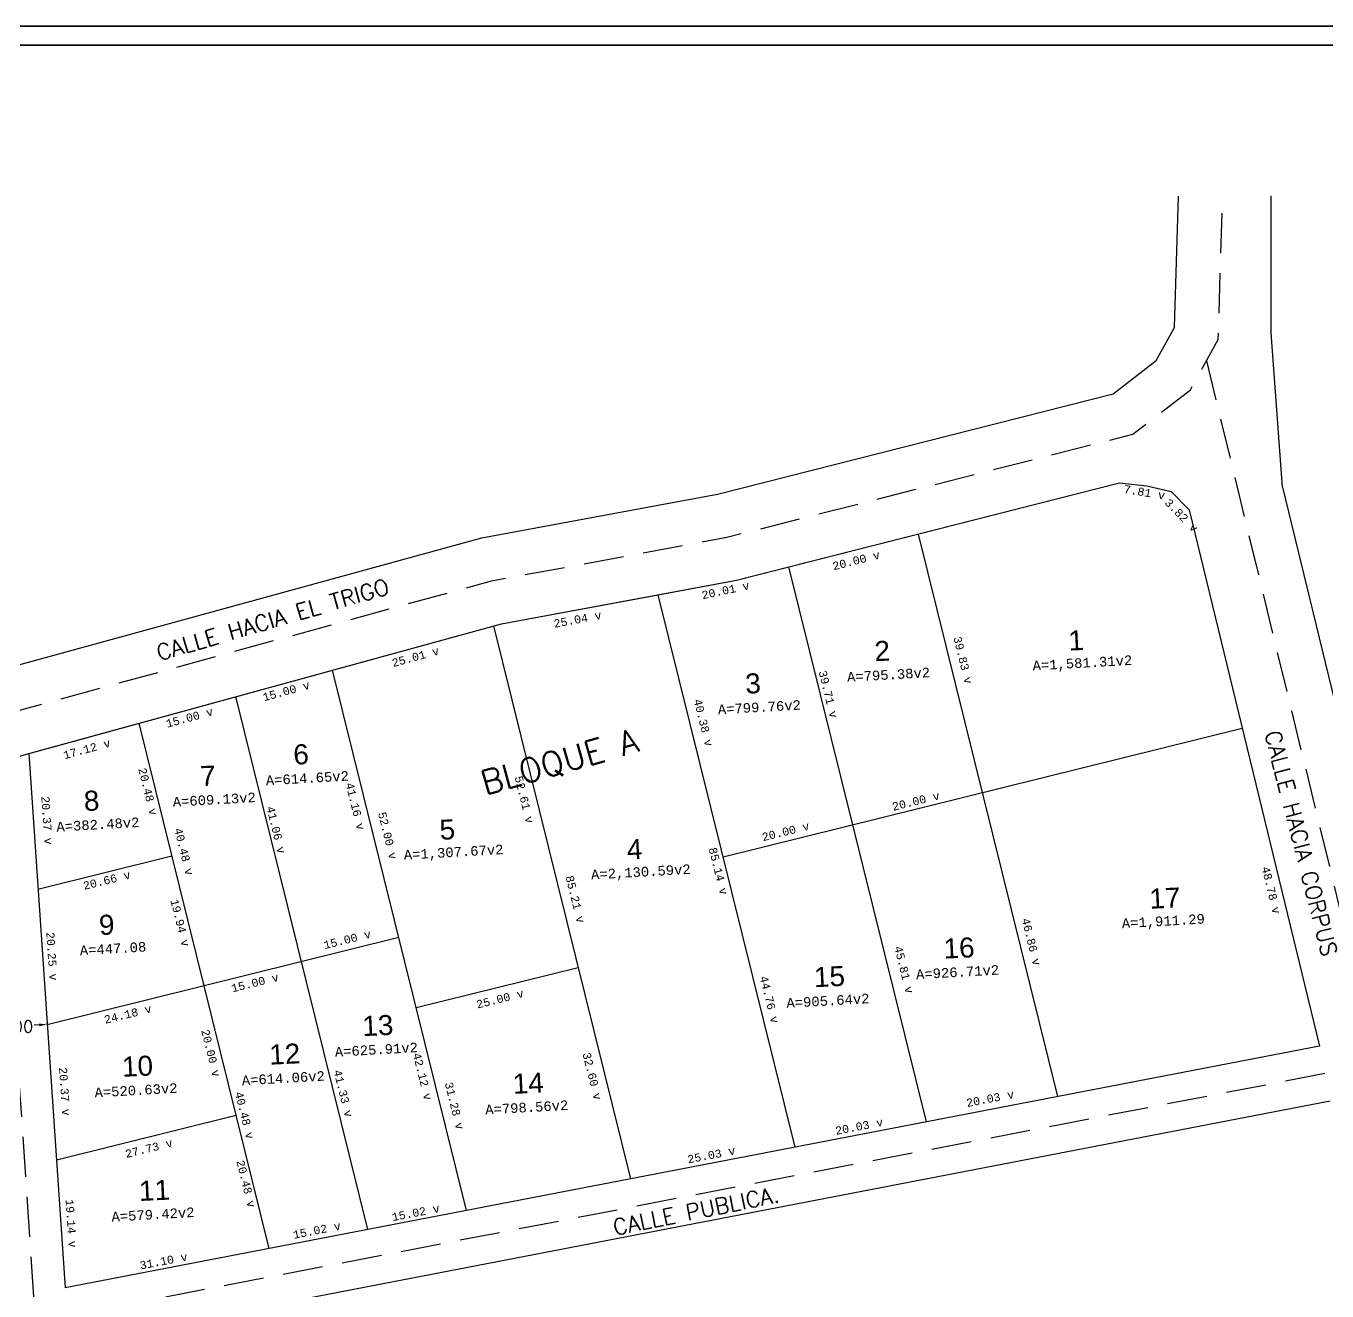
# Model space of a CAD drawing. Header units: metres. Extents: x 295274 to 295728, y 1621957 to 1622195.
# Drawn here: x 295483.4 to 295646, y 1622036.9 to 1622194.8 of the extents above; entities that cross this region are included whole.
import ezdxf
from ezdxf.enums import TextEntityAlignment as Align

# ---------------------------------------------------------------- set-up
doc = ezdxf.new("R2010")
doc.units = ezdxf.units.M
doc.linetypes.add('DASHED', pattern=[0.75, 0.5, -0.25])
for name, color, linetype in [('areas', 7, 'Continuous'), ('NOMBRE BLOQUE', 94, 'Continuous'), ('NUMERO SOLAR', 12, 'Continuous')]:
    doc.layers.add(name, color=color, linetype=linetype)
doc.styles.add('Anotativo', font='arial.ttf')
doc.styles.add('MONOTXT4', font='monotxt4.shx')
doc.styles.get("Standard").update_dxf_attribs({"font": 'simplex.shx'})
doc.dimstyles.new('Cotas de Lotes', dxfattribs={"dimscale": 0.5, "dimtxt": 2, "dimasz": 0.5, "dimexe": 0.18, "dimexo": 0.0625, "dimgap": 0.09, "dimtad": 0, "dimlfac": 1.197605, "dimzin": 0, "dimdsep": 46, "dimtxsty": 'MONOTXT4', "dimblk": 'NONE', "dimcen": 0.5, "dimse1": 1, "dimse2": 1, "dimsd1": 1, "dimsd2": 1, "dimclrt": 256, "dimaunit": 1, "dimadec": 0, "dimazin": 0, "dimtfac": 1, "dimtofl": 0, "dimtmove": 0, "dimatfit": 3, "dimldrblk": 'NONE', "dimfxl": 1, "dimtolj": 1, "dimtzin": 0, "dimarcsym": 0})
doc.dimstyles.get("Standard").update_dxf_attribs({"dimtxt": 0.18, "dimasz": 0.18, "dimexe": 0.18, "dimexo": 0.0625, "dimgap": 0.09, "dimtad": 0, "dimtih": 1, "dimtoh": 1, "dimdec": 4, "dimzin": 0, "dimdsep": 46, "dimtxsty": 'Standard', "dimcen": 0.09, "dimadec": 0, "dimazin": 0, "dimtfac": 1, "dimtdec": 4, "dimtofl": 0, "dimtmove": 0, "dimatfit": 3, "dimfxl": 1, "dimtolj": 1, "dimtzin": 0, "dimarcsym": 0})

# ---------------------------------------------------------------- blocks, each defined once
blk = doc.blocks.new('*D69')
at = {"layer": 'Defpoints', "color": 0, "ltscale": 6, "transparency": 16777216}
for p in [(295594.94, 1622131.4, 775.97), (295602.94, 1622099.12, 775.97), (295604.49, 1622099.5)]:
    blk.add_point(p, dxfattribs=at)
at = {"ltscale": 6, "transparency": 16777216, "insert": (295600.49, 1622115.64), "char_height": 1, "attachment_point": 5, "rotation": 283.9239, "style": 'MONOTXT4'}
blk.add_mtext('\\A1;39.83 v', dxfattribs=at)
blk = doc.blocks.new('_None')
blk = doc.blocks.new('*D72')
at = {"layer": 'Defpoints', "color": 0, "ltscale": 6, "transparency": 16777216}
for p in [(295626.48, 1622136.7, 783.48), (295625.65, 1622135.88), (295628.73, 1622134.43, 773.91)]:
    blk.add_point(p, dxfattribs=at)
at = {"ltscale": 6, "transparency": 16777216, "insert": (295627.77, 1622133.73), "char_height": 1, "attachment_point": 5, "rotation": 314.7463, "style": 'MONOTXT4'}
blk.add_mtext('\\A1;3.82 v', dxfattribs=at)
blk = doc.blocks.new('*D73')
at = {"layer": 'Defpoints', "color": 0, "ltscale": 6, "transparency": 16777216}
for p in [(295619.94, 1622137.13), (295620.05, 1622137.77, 783.48), (295626.48, 1622136.7, 783.48)]:
    blk.add_point(p, dxfattribs=at)
at = {"ltscale": 6, "transparency": 16777216, "insert": (295623.16, 1622136.6), "char_height": 1, "attachment_point": 5, "rotation": 350.5449, "style": 'MONOTXT4'}
blk.add_mtext('\\A1;7.81 v', dxfattribs=at)
blk = doc.blocks.new('*D75')
at = {"layer": 'Defpoints', "color": 0, "ltscale": 6, "transparency": 16777216}
for p in [(295602.94, 1622099.12, 775.97), (295586.51, 1622096.02), (295586.73, 1622095.1, 775.97)]:
    blk.add_point(p, dxfattribs=at)
at = {"ltscale": 6, "transparency": 16777216, "insert": (295594.61, 1622098.03), "char_height": 1, "attachment_point": 5, "rotation": 13.9239, "style": 'MONOTXT4'}
blk.add_mtext('\\A1;20.00 v', dxfattribs=at)
blk = doc.blocks.new('*D76')
at = {"layer": 'Defpoints', "color": 0, "ltscale": 6, "transparency": 16777216}
for p in [(295578.75, 1622127.29, 775.97), (295579.65, 1622127.51), (295586.73, 1622095.1, 775.97)]:
    blk.add_point(p, dxfattribs=at)
at = {"ltscale": 6, "transparency": 16777216, "insert": (295583.65, 1622111.39), "char_height": 1, "attachment_point": 5, "rotation": 283.9239, "style": 'MONOTXT4'}
blk.add_mtext('\\A1;39.71 v', dxfattribs=at)
blk = doc.blocks.new('*D77')
at = {"layer": 'Defpoints', "color": 0, "ltscale": 6, "transparency": 16777216}
for p in [(295602.94, 1622099.12, 775.97), (295613.72, 1622061.48), (295612.36, 1622061.14, 775.97)]:
    blk.add_point(p, dxfattribs=at)
at = {"ltscale": 6, "transparency": 16777216, "insert": (295609.02, 1622080.47), "char_height": 1, "attachment_point": 5, "rotation": 283.9239, "style": 'MONOTXT4'}
blk.add_mtext('\\A1;46.86 v', dxfattribs=at)
blk = doc.blocks.new('*D79')
at = {"layer": 'Defpoints', "color": 0, "ltscale": 6, "transparency": 16777216}
for p in [(295635.4, 1622107.01, 773.91), (295643.79, 1622067.13), (295645.02, 1622067.43, 773.91)]:
    blk.add_point(p, dxfattribs=at)
at = {"ltscale": 6, "transparency": 16777216, "insert": (295638.98, 1622086.92), "char_height": 1, "attachment_point": 5, "rotation": 283.669, "style": 'MONOTXT4'}
blk.add_mtext('\\A1;48.78 v', dxfattribs=at)
blk = doc.blocks.new('*D80')
at = {"layer": 'Defpoints', "color": 0, "ltscale": 6, "transparency": 16777216}
for p in [(295586.73, 1622095.1, 775.97), (295597.71, 1622058.41), (295595.94, 1622057.97, 775.97)]:
    blk.add_point(p, dxfattribs=at)
at = {"ltscale": 6, "transparency": 16777216, "insert": (295593.11, 1622076.98), "char_height": 1, "attachment_point": 5, "rotation": 283.9239, "style": 'MONOTXT4'}
blk.add_mtext('\\A1;45.81 v', dxfattribs=at)
blk = doc.blocks.new('*D81')
at = {"layer": 'Defpoints', "color": 0, "ltscale": 6, "transparency": 16777216}
for p in [(295612.1, 1622062.46), (295612.36, 1622061.14, 775.97), (295595.94, 1622057.97, 775.97)]:
    blk.add_point(p, dxfattribs=at)
at = {"ltscale": 6, "transparency": 16777216, "insert": (295603.89, 1622060.88), "char_height": 1, "attachment_point": 5, "rotation": 10.9093, "style": 'MONOTXT4'}
blk.add_mtext('\\A1;20.03 v', dxfattribs=at)
blk = doc.blocks.new('*D82')
at = {"layer": 'Defpoints', "color": 0, "ltscale": 6, "transparency": 16777216}
for p in [(295595.94, 1622057.97, 775.97), (295579.32, 1622055.82), (295579.52, 1622054.81, 775.97)]:
    blk.add_point(p, dxfattribs=at)
at = {"ltscale": 6, "transparency": 16777216, "insert": (295587.53, 1622057.4), "char_height": 1, "attachment_point": 5, "rotation": 10.9093, "style": 'MONOTXT4'}
blk.add_mtext('\\A1;20.03 v', dxfattribs=at)
blk = doc.blocks.new('*D83')
at = {"layer": 'Defpoints', "color": 0, "ltscale": 6, "transparency": 16777216}
for p in [(295570.52, 1622091.08, 775.97), (295580.8, 1622055.13), (295579.52, 1622054.81, 775.97)]:
    blk.add_point(p, dxfattribs=at)
at = {"ltscale": 6, "transparency": 16777216, "insert": (295576.3, 1622073.26), "char_height": 1, "attachment_point": 5, "rotation": 283.9239, "style": 'MONOTXT4'}
blk.add_mtext('\\A1;44.76 v', dxfattribs=at)
blk = doc.blocks.new('*D84')
at = {"layer": 'Defpoints', "color": 0, "ltscale": 6, "transparency": 16777216}
for p in [(295586.45, 1622096.24), (295586.73, 1622095.1, 775.97), (295570.52, 1622091.08, 775.97)]:
    blk.add_point(p, dxfattribs=at)
at = {"ltscale": 6, "transparency": 16777216, "insert": (295578.34, 1622094.23), "char_height": 1, "attachment_point": 5, "rotation": 13.9239, "style": 'MONOTXT4'}
blk.add_mtext('\\A1;20.00 v', dxfattribs=at)
blk = doc.blocks.new('*D85')
at = {"layer": 'Defpoints', "color": 0, "ltscale": 6, "transparency": 16777216}
for p in [(295562.41, 1622123.81, 775.97), (295563.99, 1622124.2), (295570.52, 1622091.08, 775.97)]:
    blk.add_point(p, dxfattribs=at)
at = {"ltscale": 6, "transparency": 16777216, "insert": (295568.05, 1622107.84), "char_height": 1, "attachment_point": 5, "rotation": 283.9239, "style": 'MONOTXT4'}
blk.add_mtext('\\A1;40.38 v', dxfattribs=at)
blk = doc.blocks.new('*D86')
at = {"layer": 'Defpoints', "color": 0, "ltscale": 6, "transparency": 16777216}
for p in [(295578.75, 1622127.29, 775.97), (295562.41, 1622123.81, 775.97), (295562.66, 1622122.62)]:
    blk.add_point(p, dxfattribs=at)
at = {"ltscale": 6, "transparency": 16777216, "insert": (295570.83, 1622124.36), "char_height": 1, "attachment_point": 5, "rotation": 12.0153, "style": 'MONOTXT4'}
blk.add_mtext('\\A1;20.01 v', dxfattribs=at)
blk = doc.blocks.new('*D87')
at = {"layer": 'Defpoints', "color": 0, "ltscale": 6, "transparency": 16777216}
for p in [(295562.41, 1622123.81, 775.97), (295541.87, 1622119.92, 775.97), (295542.08, 1622118.78)]:
    blk.add_point(p, dxfattribs=at)
at = {"ltscale": 6, "transparency": 16777216, "insert": (295552.35, 1622120.73), "char_height": 1, "attachment_point": 5, "rotation": 10.7285, "style": 'MONOTXT4'}
blk.add_mtext('\\A1;25.04 v', dxfattribs=at)
blk = doc.blocks.new('*D88')
at = {"layer": 'Defpoints', "color": 0, "ltscale": 6, "transparency": 16777216}
for p in [(295541.87, 1622119.92, 775.97), (295550.97, 1622076.91), (295552.44, 1622077.27, 775.97)]:
    blk.add_point(p, dxfattribs=at)
at = {"ltscale": 6, "transparency": 16777216, "insert": (295545.68, 1622098.23), "char_height": 1, "attachment_point": 5, "rotation": 283.9239, "style": 'MONOTXT4'}
blk.add_mtext('\\A1;52.61 v', dxfattribs=at)
blk = doc.blocks.new('*D89')
at = {"layer": 'Defpoints', "color": 0, "ltscale": 6, "transparency": 16777216}
for p in [(295541.87, 1622119.92, 775.97), (295558.99, 1622050.85, 775.97), (295560.61, 1622051.25)]:
    blk.add_point(p, dxfattribs=at)
at = {"ltscale": 6, "transparency": 16777216, "insert": (295552.04, 1622085.78), "char_height": 1, "attachment_point": 5, "rotation": 283.9239, "style": 'MONOTXT4'}
blk.add_mtext('\\A1;85.21 v', dxfattribs=at)
blk = doc.blocks.new('*D90')
at = {"layer": 'Defpoints', "color": 0, "ltscale": 6, "transparency": 16777216}
for p in [(295579.32, 1622055.82), (295579.52, 1622054.81, 775.97), (295558.99, 1622050.85, 775.97)]:
    blk.add_point(p, dxfattribs=at)
at = {"ltscale": 6, "transparency": 16777216, "insert": (295569.06, 1622053.84), "char_height": 1, "attachment_point": 5, "rotation": 10.9093, "style": 'MONOTXT4'}
blk.add_mtext('\\A1;25.03 v', dxfattribs=at)
blk = doc.blocks.new('*D91')
at = {"layer": 'Defpoints', "color": 0, "ltscale": 6, "transparency": 16777216}
for p in [(295561.43, 1622123.56), (295562.41, 1622123.81, 775.97), (295579.52, 1622054.81, 773.91)]:
    blk.add_point(p, dxfattribs=at)
at = {"ltscale": 6, "transparency": 16777216, "insert": (295569.92, 1622089.3), "char_height": 1, "attachment_point": 5, "rotation": 283.9239, "style": 'MONOTXT4'}
blk.add_mtext('\\A1;85.14 v', dxfattribs=at)
blk = doc.blocks.new('*D92')
at = {"layer": 'Defpoints', "color": 0, "ltscale": 6, "transparency": 16777216}
for p in [(295552.44, 1622077.27, 775.97), (295557.43, 1622050.47), (295558.99, 1622050.85, 775.97)]:
    blk.add_point(p, dxfattribs=at)
at = {"ltscale": 6, "transparency": 16777216, "insert": (295554.16, 1622063.68), "char_height": 1, "attachment_point": 5, "rotation": 283.9239, "style": 'MONOTXT4'}
blk.add_mtext('\\A1;32.60 v', dxfattribs=at)
blk = doc.blocks.new('*D93')
at = {"layer": 'Defpoints', "color": 0, "ltscale": 6, "transparency": 16777216}
for p in [(295552.44, 1622077.27, 775.97), (295552.79, 1622075.84), (295532.18, 1622072.25, 775.97)]:
    blk.add_point(p, dxfattribs=at)
at = {"ltscale": 6, "transparency": 16777216, "insert": (295542.66, 1622073.33), "char_height": 1, "attachment_point": 5, "rotation": 13.9239, "style": 'MONOTXT4'}
blk.add_mtext('\\A1;25.00 v', dxfattribs=at)
blk = doc.blocks.new('*D94')
at = {"layer": 'Defpoints', "color": 0, "ltscale": 6, "transparency": 16777216}
for p in [(295532.18, 1622072.25, 775.97), (295538.46, 1622046.9, 775.97), (295540.1, 1622047.3)]:
    blk.add_point(p, dxfattribs=at)
at = {"ltscale": 6, "transparency": 16777216, "insert": (295536.95, 1622059.98), "char_height": 1, "attachment_point": 5, "rotation": 283.9239, "style": 'MONOTXT4'}
blk.add_mtext('\\A1;31.28 v', dxfattribs=at)
blk = doc.blocks.new('*D95')
at = {"layer": 'Defpoints', "color": 0, "ltscale": 6, "transparency": 16777216}
for p in [(295521.73, 1622114.39, 775.97), (295523.39, 1622114.81), (295532.18, 1622072.25, 775.97)]:
    blk.add_point(p, dxfattribs=at)
at = {"ltscale": 6, "transparency": 16777216, "insert": (295528.61, 1622093.73), "char_height": 1, "attachment_point": 5, "rotation": 283.9239, "style": 'MONOTXT4'}
blk.add_mtext('\\A1;52.00 v', dxfattribs=at)
blk = doc.blocks.new('*D96')
at = {"layer": 'Defpoints', "color": 0, "ltscale": 6, "transparency": 16777216}
for p in [(295541.87, 1622119.92, 775.97), (295542.17, 1622118.81), (295521.73, 1622114.39, 775.97)]:
    blk.add_point(p, dxfattribs=at)
at = {"ltscale": 6, "transparency": 16777216, "insert": (295532.1, 1622116.05), "char_height": 1, "attachment_point": 5, "rotation": 15.3307, "style": 'MONOTXT4'}
blk.add_mtext('\\A1;25.01 v', dxfattribs=at)
blk = doc.blocks.new('*D97')
at = {"layer": 'Defpoints', "color": 0, "ltscale": 6, "transparency": 16777216}
for p in [(295521.73, 1622114.39, 775.97), (295522, 1622113.42), (295509.65, 1622111.08, 775.97)]:
    blk.add_point(p, dxfattribs=at)
at = {"ltscale": 6, "transparency": 16777216, "insert": (295515.95, 1622111.77), "char_height": 1, "attachment_point": 5, "rotation": 15.3307, "style": 'MONOTXT4'}
blk.add_mtext('\\A1;15.00 v', dxfattribs=at)
blk = doc.blocks.new('*D98')
at = {"layer": 'Defpoints', "color": 0, "ltscale": 6, "transparency": 16777216}
for p in [(295509.65, 1622111.08, 775.97), (295517.9, 1622077.8, 775.97), (295518.74, 1622078.01)]:
    blk.add_point(p, dxfattribs=at)
at = {"ltscale": 6, "transparency": 16777216, "insert": (295514.67, 1622094.44), "char_height": 1, "attachment_point": 5, "rotation": 283.9239, "style": 'MONOTXT4'}
blk.add_mtext('\\A1;41.06 v', dxfattribs=at)
blk = doc.blocks.new('*D99')
at = {"layer": 'Defpoints', "color": 0, "ltscale": 6, "transparency": 16777216}
for p in [(295529.7, 1622082.26), (295530, 1622081.03, 775.97), (295517.84, 1622078.02, 775.97)]:
    blk.add_point(p, dxfattribs=at)
at = {"ltscale": 6, "transparency": 16777216, "insert": (295523.58, 1622080.75), "char_height": 1, "attachment_point": 5, "rotation": 13.9239, "style": 'MONOTXT4'}
blk.add_mtext('\\A1;15.00 v', dxfattribs=at)
blk = doc.blocks.new('*D100')
at = {"layer": 'Defpoints', "color": 0, "ltscale": 6, "transparency": 16777216}
for p in [(295521.73, 1622114.39, 775.97), (295530, 1622081.03, 775.97), (295528.7, 1622080.71)]:
    blk.add_point(p, dxfattribs=at)
at = {"ltscale": 6, "transparency": 16777216, "insert": (295524.57, 1622097.39), "char_height": 1, "attachment_point": 5, "rotation": 283.9239, "style": 'MONOTXT4'}
blk.add_mtext('\\A1;41.16 v', dxfattribs=at)
blk = doc.blocks.new('*D101')
at = {"layer": 'Defpoints', "color": 0, "ltscale": 6, "transparency": 16777216}
for p in [(295517.84, 1622078.02, 775.97), (295526.15, 1622044.52, 775.97), (295527.21, 1622044.79)]:
    blk.add_point(p, dxfattribs=at)
at = {"ltscale": 6, "transparency": 16777216, "insert": (295523.06, 1622061.53), "char_height": 1, "attachment_point": 5, "rotation": 283.9239, "style": 'MONOTXT4'}
blk.add_mtext('\\A1;41.33 v', dxfattribs=at)
blk = doc.blocks.new('*D102')
at = {"layer": 'Defpoints', "color": 0, "ltscale": 6, "transparency": 16777216}
for p in [(295538.29, 1622047.82), (295538.46, 1622046.9, 775.97), (295526.15, 1622044.52, 775.97)]:
    blk.add_point(p, dxfattribs=at)
at = {"ltscale": 6, "transparency": 16777216, "insert": (295532.13, 1622046.63), "char_height": 1, "attachment_point": 5, "rotation": 10.9093, "style": 'MONOTXT4'}
blk.add_mtext('\\A1;15.02 v', dxfattribs=at)
blk = doc.blocks.new('*D103')
at = {"layer": 'Defpoints', "color": 0, "ltscale": 6, "transparency": 16777216}
for p in [(295530, 1622081.03, 775.97), (295538.46, 1622046.9, 775.97), (295537.2, 1622046.58)]:
    blk.add_point(p, dxfattribs=at)
at = {"ltscale": 6, "transparency": 16777216, "insert": (295532.97, 1622063.65), "char_height": 1, "attachment_point": 5, "rotation": 283.9239, "style": 'MONOTXT4'}
blk.add_mtext('\\A1;42.12 v', dxfattribs=at)
blk = doc.blocks.new('*D104')
at = {"layer": 'Defpoints', "color": 0, "ltscale": 6, "transparency": 16777216}
for p in [(295517.84, 1622078.02, 775.97), (295505.69, 1622075.01, 775.97), (295505.97, 1622073.85)]:
    blk.add_point(p, dxfattribs=at)
at = {"ltscale": 6, "transparency": 16777216, "insert": (295512.05, 1622075.35), "char_height": 1, "attachment_point": 5, "rotation": 13.9239, "style": 'MONOTXT4'}
blk.add_mtext('\\A1;15.00 v', dxfattribs=at)
blk = doc.blocks.new('*D105')
at = {"layer": 'Defpoints', "color": 0, "ltscale": 6, "transparency": 16777216}
for p in [(295505.7, 1622074.96, 775.97), (295513.83, 1622042.15, 775.97), (295514.81, 1622042.39)]:
    blk.add_point(p, dxfattribs=at)
at = {"ltscale": 6, "transparency": 16777216, "insert": (295510.74, 1622058.79), "char_height": 1, "attachment_point": 5, "rotation": 283.9239, "style": 'MONOTXT4'}
blk.add_mtext('\\A1;40.48 v', dxfattribs=at)
blk = doc.blocks.new('*D106')
at = {"layer": 'Defpoints', "color": 0, "ltscale": 6, "transparency": 16777216}
for p in [(295525.93, 1622045.64), (295526.15, 1622044.52, 775.97), (295513.85, 1622042.1, 775.97)]:
    blk.add_point(p, dxfattribs=at)
at = {"ltscale": 6, "transparency": 16777216, "insert": (295519.78, 1622044.43), "char_height": 1, "attachment_point": 5, "rotation": 11.1502, "style": 'MONOTXT4'}
blk.add_mtext('\\A1;15.02 v', dxfattribs=at)
blk = doc.blocks.new('*D107')
at = {"layer": 'Defpoints', "color": 0, "ltscale": 6, "transparency": 16777216}
for p in [(295509.72, 1622058.75, 775.97), (295512.98, 1622041.94), (295513.83, 1622042.15, 775.97)]:
    blk.add_point(p, dxfattribs=at)
at = {"ltscale": 6, "transparency": 16777216, "insert": (295510.92, 1622050.24), "char_height": 1, "attachment_point": 5, "rotation": 283.9239, "style": 'MONOTXT4'}
blk.add_mtext('\\A1;20.48 v', dxfattribs=at)
blk = doc.blocks.new('*D108')
at = {"layer": 'Defpoints', "color": 0, "ltscale": 6, "transparency": 16777216}
for p in [(295509.72, 1622058.75, 775.97), (295510.04, 1622057.45), (295487.24, 1622053.18, 775.97)]:
    blk.add_point(p, dxfattribs=at)
at = {"ltscale": 6, "transparency": 16777216, "insert": (295498.8, 1622054.66), "char_height": 1, "attachment_point": 5, "rotation": 13.9239, "style": 'MONOTXT4'}
blk.add_mtext('\\A1;27.73 v', dxfattribs=at)
blk = doc.blocks.new('*D109')
at = {"layer": 'Defpoints', "color": 0, "ltscale": 6, "transparency": 16777216}
for p in [(295487.24, 1622053.18, 775.97), (295488.33, 1622037.23, 775.97), (295489.62, 1622037.32)]:
    blk.add_point(p, dxfattribs=at)
at = {"ltscale": 6, "transparency": 16777216, "insert": (295489.08, 1622045.29), "char_height": 1, "attachment_point": 5, "rotation": 273.9003, "style": 'MONOTXT4'}
blk.add_mtext('\\A1;19.14 v', dxfattribs=at)
blk = doc.blocks.new('*D110')
at = {"layer": 'Defpoints', "color": 0, "ltscale": 6, "transparency": 16777216}
for p in [(295513.65, 1622043.1), (295513.83, 1622042.15, 775.97), (295488.33, 1622037.23, 775.97)]:
    blk.add_point(p, dxfattribs=at)
at = {"ltscale": 6, "transparency": 16777216, "insert": (295500.63, 1622040.59), "char_height": 1, "attachment_point": 5, "rotation": 10.9093, "style": 'MONOTXT4'}
blk.add_mtext('\\A1;31.10 v', dxfattribs=at)
blk = doc.blocks.new('*D111')
at = {"layer": 'Defpoints', "color": 0, "ltscale": 6, "transparency": 16777216}
for p in [(295486.09, 1622070.15, 775.97), (295487.68, 1622070.26), (295487.24, 1622053.18, 775.97)]:
    blk.add_point(p, dxfattribs=at)
at = {"ltscale": 6, "transparency": 16777216, "insert": (295488.26, 1622061.77), "char_height": 1, "attachment_point": 5, "rotation": 273.9003, "style": 'MONOTXT4'}
blk.add_mtext('\\A1;20.37 v', dxfattribs=at)
blk = doc.blocks.new('*D112')
at = {"layer": 'Defpoints', "color": 0, "ltscale": 6, "transparency": 16777216}
for p in [(295505.69, 1622075.01, 775.97), (295505.97, 1622073.85), (295486.09, 1622070.15, 775.97)]:
    blk.add_point(p, dxfattribs=at)
at = {"ltscale": 6, "transparency": 16777216, "insert": (295496.17, 1622071.42), "char_height": 1, "attachment_point": 5, "rotation": 13.9239, "style": 'MONOTXT4'}
blk.add_mtext('\\A1;24.18 v', dxfattribs=at)
blk = doc.blocks.new('*D113')
at = {"layer": 'Defpoints', "color": 0, "ltscale": 6, "transparency": 16777216}
for p in [(295505.7, 1622074.96, 775.97), (295508.54, 1622058.46), (295509.72, 1622058.75, 775.97)]:
    blk.add_point(p, dxfattribs=at)
at = {"ltscale": 6, "transparency": 16777216, "insert": (295506.53, 1622066.56), "char_height": 1, "attachment_point": 5, "rotation": 283.9239, "style": 'MONOTXT4'}
blk.add_mtext('\\A1;20.00 v', dxfattribs=at)
blk = doc.blocks.new('*D114')
at = {"layer": 'Defpoints', "color": 0, "ltscale": 6, "transparency": 16777216}
for p in [(295500.67, 1622090.92), (295501.68, 1622091.17, 775.97), (295505.69, 1622075.01, 775.97)]:
    blk.add_point(p, dxfattribs=at)
at = {"ltscale": 6, "transparency": 16777216, "insert": (295502.68, 1622082.84), "char_height": 1, "attachment_point": 5, "rotation": 283.9239, "style": 'MONOTXT4'}
blk.add_mtext('\\A1;19.94 v', dxfattribs=at)
blk = doc.blocks.new('*D115')
at = {"layer": 'Defpoints', "color": 0, "ltscale": 6, "transparency": 16777216}
for p in [(295501.68, 1622091.17, 775.97), (295484.94, 1622087.02, 775.97), (295485.17, 1622086.07)]:
    blk.add_point(p, dxfattribs=at)
at = {"ltscale": 6, "transparency": 16777216, "insert": (295493.54, 1622088.15), "char_height": 1, "attachment_point": 5, "rotation": 13.9239, "style": 'MONOTXT4'}
blk.add_mtext('\\A1;20.66 v', dxfattribs=at)
blk = doc.blocks.new('*D116')
at = {"layer": 'Defpoints', "color": 0, "ltscale": 6, "transparency": 16777216}
for p in [(295484.94, 1622087.02, 775.97), (295486.09, 1622070.15, 775.97), (295487.24, 1622070.23)]:
    blk.add_point(p, dxfattribs=at)
at = {"ltscale": 6, "transparency": 16777216, "insert": (295486.67, 1622078.66), "char_height": 1, "attachment_point": 5, "rotation": 273.9003, "style": 'MONOTXT4'}
blk.add_mtext('\\A1;20.25 v', dxfattribs=at)
blk = doc.blocks.new('*D117')
at = {"layer": 'Defpoints', "color": 0, "ltscale": 6, "transparency": 16777216}
for p in [(295496.62, 1622107.53), (295497.56, 1622107.77, 775.97), (295501.68, 1622091.17, 775.97)]:
    blk.add_point(p, dxfattribs=at)
at = {"ltscale": 6, "transparency": 16777216, "insert": (295498.67, 1622099.23), "char_height": 1, "attachment_point": 5, "rotation": 283.9239, "style": 'MONOTXT4'}
blk.add_mtext('\\A1;20.48 v', dxfattribs=at)
blk = doc.blocks.new('*D118')
at = {"layer": 'Defpoints', "color": 0, "ltscale": 6, "transparency": 16777216}
for p in [(295497.56, 1622107.77, 775.97), (295483.78, 1622103.99, 775.97), (295484.15, 1622102.65)]:
    blk.add_point(p, dxfattribs=at)
at = {"ltscale": 6, "transparency": 16777216, "insert": (295491.04, 1622104.54), "char_height": 1, "attachment_point": 5, "rotation": 15.3464, "style": 'MONOTXT4'}
blk.add_mtext('\\A1;17.12 v', dxfattribs=at)
blk = doc.blocks.new('*D119')
at = {"layer": 'Defpoints', "color": 0, "ltscale": 6, "transparency": 16777216}
for p in [(295483.78, 1622103.99, 775.97), (295484.94, 1622087.02, 775.97), (295486.63, 1622087.13)]:
    blk.add_point(p, dxfattribs=at)
at = {"ltscale": 6, "transparency": 16777216, "insert": (295486.05, 1622095.62), "char_height": 1, "attachment_point": 5, "rotation": 273.9003, "style": 'MONOTXT4'}
blk.add_mtext('\\A1;20.37 v', dxfattribs=at)
blk = doc.blocks.new('*D120')
at = {"layer": 'Defpoints', "color": 0, "ltscale": 6, "transparency": 16777216}
for p in [(295509.65, 1622111.08, 775.97), (295509.91, 1622110.12), (295497.56, 1622107.77, 775.97)]:
    blk.add_point(p, dxfattribs=at)
at = {"ltscale": 6, "transparency": 16777216, "insert": (295503.87, 1622108.47), "char_height": 1, "attachment_point": 5, "rotation": 15.3307, "style": 'MONOTXT4'}
blk.add_mtext('\\A1;15.00 v', dxfattribs=at)
blk = doc.blocks.new('*D121')
at = {"layer": 'Defpoints', "color": 0, "ltscale": 6, "transparency": 16777216}
for p in [(295497.56, 1622107.77, 775.97), (295505.7, 1622074.96, 775.97), (295507.23, 1622075.34)]:
    blk.add_point(p, dxfattribs=at)
at = {"ltscale": 6, "transparency": 16777216, "insert": (295503.16, 1622091.74), "char_height": 1, "attachment_point": 5, "rotation": 283.9239, "style": 'MONOTXT4'}
blk.add_mtext('\\A1;40.48 v', dxfattribs=at)
blk = doc.blocks.new('*D294')
at = {"layer": 'Defpoints', "color": 0, "ltscale": 6, "transparency": 16777216}
for p in [(295594.94, 1622131.4, 775.97), (295595.26, 1622130.14), (295578.75, 1622127.29, 775.97)]:
    blk.add_point(p, dxfattribs=at)
at = {"ltscale": 6, "transparency": 16777216, "insert": (295587.16, 1622128.09), "char_height": 1, "attachment_point": 5, "rotation": 14.2456, "style": 'MONOTXT4'}
blk.add_mtext('\\A1;20.00 v', dxfattribs=at)
blk = doc.blocks.new('*D300')
at = {"color": 0, "lineweight": -2, "ltscale": 6, "transparency": 16777216}
for p, q in [((295478.1, 1622069.67), (295478.09, 1622069.78)), ((295479.1, 1622069.67), (295479.72, 1622069.71)), ((295485.09, 1622070.08), (295484.47, 1622070.04)), ((295486.08, 1622070.21), (295486.07, 1622070.33))]:
    blk.add_line(p, q, dxfattribs=at)
at = {"color": 0, "ltscale": 6, "transparency": 16777216}
for points in [[(295479.09, 1622069.84), (295479.11, 1622069.51), (295478.11, 1622069.6)], [(295485.08, 1622070.25), (295485.1, 1622069.91), (295486.09, 1622070.15)]]:
    blk.add_solid(points, dxfattribs=at)
at = {"layer": 'Defpoints', "color": 0, "ltscale": 6, "transparency": 16777216}
for p in [(295478.11, 1622069.6, 775.97), (295478.11, 1622069.6), (295486.09, 1622070.15, 775.97)]:
    blk.add_point(p, dxfattribs=at)
at = {"color": 0, "ltscale": 6, "transparency": 16777216, "insert": (295482.1, 1622069.88), "char_height": 1.5, "attachment_point": 5}
blk.add_mtext('\\A1;8.00', dxfattribs=at)

msp = doc.modelspace()

# ---------------------------------------------------------------- linework, layer by layer
at = {"color": 1, "linetype": 'DASHED', "ltscale": 10}
for p, q in [((295630.8953, 1622153.0212, 773.913), (295656.0727, 1622049.4963, 773.913)), ((295645.6834, 1622063.9963, 773.913), (295484.6133, 1622032.9521, 773.913))]:
    msp.add_line(p, q, dxfattribs=at)
for p, q in [((295640.3871, 1622137.2668, 773.913), (295656.6811, 1622070.2688, 773.913)), ((295612.358, 1622061.1376, 775.973), (295594.9398, 1622131.3954, 775.973)), ((295595.937, 1622057.9727, 775.973), (295578.7531, 1622127.2858, 775.973)), ((295579.5161, 1622054.8078, 775.973), (295562.4099, 1622123.8074, 775.973)), ((295558.99, 1622050.8516, 775.973), (295541.8678, 1622119.9153, 775.973)), ((295538.4638, 1622046.8955, 775.973), (295521.7296, 1622114.3945, 775.973)), ((295526.1481, 1622044.5218, 775.973), (295509.6466, 1622111.082, 775.973)), ((295513.8324, 1622042.1481, 775.973), (295497.5637, 1622107.7695, 775.973)), ((295501.6795, 1622091.1681, 775.973), (295484.9366, 1622087.0172, 775.973)), ((295532.1779, 1622072.2503, 775.973), (295552.4395, 1622077.2736, 775.973)), ((295646.3458, 1622060.5595, 773.913), (295488.8105, 1622030.1966, 773.913)), ((295509.7166, 1622058.7495, 775.973), (295487.2436, 1622053.1781, 775.973))]:
    msp.add_line(p, q)
at = {"color": 7, "lineweight": 35, "ltscale": 0.5}
for points in [[(295274.0125, 1621957.0511), (295727.6355, 1621957.0511), (295727.6355, 1622194.8465), (295274.0125, 1622194.8465)], [(295277.4614, 1621959.4316), (295725.255, 1621959.4316), (295725.255, 1622192.466), (295277.4614, 1622192.466)]]:
    msp.add_lwpolyline(points, close=True, dxfattribs=at)
at = {"flags": 128}
for points, elevation in [([(295322.9495, 1622161.3642), (295324.4526, 1622157.7333), (295327.1352, 1622153.6945), (295330.8466, 1622147.07), (295334.3394, 1622142.5825), (295338.4416, 1622137.5745), (295349.585, 1622129.8385), (295355.7114, 1622126.7329), (295367.6788, 1622121.0573), (295384.1475, 1622114.0233), (295397.3938, 1622108.2448), (295426.8871, 1622099.0674), (295436.332, 1622100.446), (295470.2802, 1622111.5664), (295481.1532, 1622114.6765), (295540.3765, 1622130.9123), (295569.8301, 1622136.3693), (295619.2535, 1622148.9173), (295624.6336, 1622153.0562), (295626.9185, 1622157.1993), (295627.4192, 1622173.6082)], 783.483), ([(295483.7796, 1622103.9866), (295484.12, 1622104.084), (295542.837, 1622120.181), (295572.188, 1622125.619), (295620.048, 1622137.77), (295623.468, 1622137.405), (295626.479, 1622136.699), (295628.727, 1622134.431)], 783.483), ([(295570.5234, 1622091.0808), (295635.3605, 1622107.1551)], 775.973), ([(295483.7796, 1622103.9866), (295488.3307, 1622037.233)], 775.973), ([(295486.0867, 1622070.1475), (295530.0001, 1622081.0344)], 775.973)]:
    msp.add_lwpolyline(points, dxfattribs=dict(at, elevation=elevation))
at = {"ltscale": 6, "elevation": 773.913, "flags": 128}
for points in [[(295640.3871, 1622137.2668), (295638.9751, 1622156.535), (295638.9751, 1622173.6336)], [(295480.9278, 1622035.8061), (295480.4162, 1622035.7075), (295475.9144, 1622101.7369), (295483.7796, 1622103.9866), (295542.837, 1622120.181), (295562.4099, 1622123.8074), (295572.188, 1622125.619), (295578.7531, 1622127.2858), (295620.048, 1622137.77), (295623.468, 1622137.405), (295626.479, 1622136.699), (295628.727, 1622134.431), (295645.021, 1622067.433)], [(295645.021, 1622067.433), (295488.3307, 1622037.233)]]:
    msp.add_lwpolyline(points, dxfattribs=at)
at = {"color": 1, "linetype": 'DASHED', "ltscale": 10, "flags": 128}
for points, elevation in [([(295318.0484, 1622158.8241), (295319.5753, 1622155.1357), (295322.4386, 1622150.8247), (295326.2513, 1622144.0195), (295330.0412, 1622139.1502), (295334.6738, 1622133.4947), (295346.76, 1622125.1042), (295353.2892, 1622121.7944), (295365.4194, 1622116.0416), (295381.9678, 1622108.9737), (295395.4714, 1622103.0829), (295426.4455, 1622093.4447), (295437.5945, 1622095.072), (295471.8931, 1622106.3072), (295482.6366, 1622109.3803), (295541.6068, 1622125.5467), (295571.009, 1622130.9942), (295621.7073, 1622143.8658), (295628.896, 1622149.3961), (295632.3755, 1622155.7052), (295632.9167, 1622173.4404)], 783.483), ([(295479.4645, 1622108.4729), (295486.9731, 1621998.34)], 775.973)]:
    msp.add_lwpolyline(points, dxfattribs=dict(at, elevation=elevation))
at = {"elevation": 773.913}
msp.add_lwpolyline([(295628.727, 1622134.431), (295645.021, 1622067.433), (295488.3307, 1622037.233)], dxfattribs=at)

# ---------------------------------------------------------------- texts
at = {"ltscale": 6, "char_height": 2, "attachment_point": 1}
for s, insert, rotation in [('CALLE HACIA EL TRIGO', (295499.5454, 1622117.4685, 1316.7004), 16.231851), ('CALLE HACIA CORPUS', (295640.0969, 1622107.0358, 1307.1304), 284.417133), ('CALLE PUBLICA.', (295556.6126, 1622045.7398, 1307.1304), 11.498319)]:
    msp.add_mtext_dynamic_manual_height_columns(s, width=35.899774, gutter_width=1, heights=[0], dxfattribs=dict(at, insert=insert, rotation=rotation))
at = {"layer": 'areas', "color": 7, "lineweight": 9, "style": 'MONOTXT4'}
for s, p in [('A=1,581.31v2', (295615.4126, 1622115.1521)), ('A=795.38v2', (295591.1922, 1622113.8263)), ('A=799.76v2', (295575.0517, 1622109.7701)), ('A=614.65v2', (295518.5905, 1622100.9096)), ('A=609.13v2', (295506.9594, 1622098.2275)), ('A=382.48v2', (295492.4239, 1622095.1157)), ('A=1,307.67v2', (295536.8685, 1622091.5177)), ('A=2,130.59v2', (295560.2566, 1622089.0504)), ('A=1,911.29', (295625.5249, 1622082.9059)), ('A=447.08', (295494.314, 1622079.6227)), ('A=926.71v2', (295599.811, 1622076.6821)), ('A=905.64v2', (295583.6239, 1622073.1059)), ('A=625.91v2', (295527.2088, 1622066.998)), ('A=614.06v2', (295515.5859, 1622063.4339)), ('A=520.63v2', (295497.188, 1622061.9194)), ('A=798.56v2', (295545.9971, 1622059.7844)), ('A=579.42v2', (295499.3064, 1622046.4069))]:
    msp.add_text(s, height=1.2, rotation=3.256297, dxfattribs=at).set_placement(p, align=Align.MIDDLE)
at = {"layer": 'NOMBRE BLOQUE', "color": 5, "lineweight": 0, "insert": (295539.9823, 1622101.6719), "char_height": 3, "attachment_point": 1, "rotation": 15.866182}
msp.add_mtext_dynamic_manual_height_columns('BLOQUE A', width=32.718598, gutter_width=12.5, heights=[0], dxfattribs=at)
at = {"layer": 'NUMERO SOLAR', "lineweight": 0, "char_height": 2.5, "attachment_point": 1, "rotation": 2.7012, "style": 'Anotativo'}
for s, insert in [('1', (295613.5942, 1622119.3273)), ('2', (295589.3737, 1622118.0015)), ('3', (295573.2332, 1622113.9453)), ('6', (295516.772, 1622105.0848)), ('7', (295505.141, 1622102.4027)), ('8', (295490.6054, 1622099.2909)), ('5', (295535.0501, 1622095.6929)), ('4', (295558.4381, 1622093.2256)), ('17', (295623.7065, 1622087.0811)), ('9', (295492.4956, 1622083.7979)), ('16', (295597.9926, 1622080.8573)), ('15', (295581.8055, 1622077.2811)), ('13', (295525.3903, 1622071.1732)), ('12', (295513.7675, 1622067.6091)), ('10', (295495.3695, 1622066.0946)), ('14', (295544.1787, 1622063.9596)), ('11', (295497.4879, 1622050.5821))]:
    msp.add_mtext_dynamic_manual_height_columns(s, width=22.294458, gutter_width=12.5, heights=[0], dxfattribs=dict(at, insert=insert))

# ---------------------------------------------------------------- dimensions: what is measured, and where the dimension line sits
at = {"ltscale": 6}
for p1, p2, distance, picture, middle in [((295626.479, 1622136.699, 783.483), (295620.048, 1622137.77, 783.483), 0.6441, '*D73', (295623.1577, 1622136.5992)), ((295578.7531, 1622127.2858, 775.973), (295594.9398, 1622131.3954, 775.973), -1.2902, '*D294', (295587.1639, 1622128.0901)), ((295594.9398, 1622131.3954, 775.973), (295602.9419, 1622099.118, 775.973), 1.592, '*D69', (295600.4861, 1622115.6398)), ((295578.7531, 1622127.2858, 775.973), (295562.4099, 1622123.8074, 775.973), 1.2136, '*D86', (295570.8341, 1622124.3596)), ((295562.4099, 1622123.8074, 775.973), (295541.8678, 1622119.9153, 775.973), 1.1528, '*D87', (295552.3535, 1622120.7287)), ((295570.5234, 1622091.0808, 775.973), (295562.4099, 1622123.8074, 775.973), -1.6307, '*D85', (295568.0494, 1622107.8365)), ((295521.7296, 1622114.3945, 775.973), (295541.8678, 1622119.9153, 775.973), -1.1491, '*D96', (295532.1025, 1622116.0467)), ((295541.8678, 1622119.9153, 775.973), (295552.4395, 1622077.2736, 775.973), -1.5139, '*D88', (295545.6842, 1622098.2301)), ((295541.8678, 1622119.9153, 775.973), (295558.99, 1622050.8516, 775.973), 1.6647, '*D89', (295552.0447, 1622085.784)), ((295509.6466, 1622111.082, 775.973), (295521.7296, 1622114.3945, 775.973), -1.007, '*D97', (295515.9543, 1622111.7671)), ((295532.1779, 1622072.2503, 775.973), (295521.7296, 1622114.3945, 775.973), -1.7068, '*D95', (295528.6104, 1622093.7331)), ((295521.7296, 1622114.3945, 775.973), (295530.0001, 1622081.0344, 775.973), -1.3348, '*D100', (295524.5692, 1622097.3932)), ((295497.5637, 1622107.7695, 775.973), (295509.6466, 1622111.082, 775.973), -0.9925, '*D120', (295503.8676, 1622108.4686)), ((295497.5637, 1622107.7695, 775.973), (295483.7796, 1622103.9866, 775.973), 1.3891, '*D118', (295491.0393, 1622104.5385)), ((295501.6795, 1622091.1681, 775.973), (295497.5637, 1622107.7695, 775.973), 0.976, '*D117', (295498.6742, 1622099.2339)), ((295497.5637, 1622107.7695, 775.973), (295505.698, 1622074.9588, 775.973), 1.5772, '*D121', (295503.1617, 1622091.7437)), ((295635.3956, 1622107.0108, 773.913), (295645.021, 1622067.433, 773.913), -1.268, '*D79', (295638.9762, 1622086.9222)), ((295483.7796, 1622103.9866, 775.973), (295484.9366, 1622087.0172, 775.973), 1.6951, '*D119', (295486.0493, 1622095.6172)), ((295602.9419, 1622099.118, 775.973), (295586.7327, 1622095.0994, 775.973), -0.9456, '*D75', (295594.6098, 1622098.0265)), ((295602.9419, 1622099.118, 775.973), (295612.358, 1622061.1376, 775.973), 1.4075, '*D77', (295609.0161, 1622080.4665)), ((295586.7327, 1622095.0994, 775.973), (295595.937, 1622057.9727, 775.973), 1.8288, '*D80', (295593.1099, 1622076.9761)), ((295501.6795, 1622091.1681, 775.973), (295484.9366, 1622087.0172, 775.973), 0.9726, '*D115', (295493.5421, 1622088.1487)), ((295505.6862, 1622075.0065, 775.973), (295501.6795, 1622091.1681, 775.973), 1.0373, '*D114', (295502.676, 1622082.8377)), ((295570.5234, 1622091.0808, 775.973), (295579.5161, 1622054.8078, 775.973), 1.3185, '*D83', (295576.2995, 1622073.2616)), ((295484.9366, 1622087.0172, 775.973), (295486.0867, 1622070.1475, 775.973), 1.1606, '*D116', (295486.6696, 1622078.6613)), ((295530.0001, 1622081.0344, 775.973), (295538.4638, 1622046.8955, 775.973), -1.2969, '*D103', (295532.9732, 1622063.6529)), ((295517.8432, 1622078.0205, 775.973), (295505.6862, 1622075.0065, 775.973), 1.1937, '*D104', (295512.0519, 1622075.3548)), ((295517.8432, 1622078.0205, 775.973), (295526.1481, 1622044.5218, 775.973), 1.0949, '*D101', (295523.0584, 1622061.5346)), ((295532.1779, 1622072.2503, 775.973), (295552.4395, 1622077.2736, 775.973), -1.4755, '*D93', (295542.6637, 1622073.3298)), ((295552.4395, 1622077.2736, 775.973), (295558.99, 1622050.8516, 775.973), -1.6027, '*D92', (295554.1591, 1622063.6769)), ((295486.0867, 1622070.1475, 775.973), (295505.6862, 1622075.0065, 775.973), -1.1937, '*D112', (295496.1737, 1622071.4184)), ((295505.698, 1622074.9588, 775.973), (295509.7166, 1622058.7495, 775.973), -1.2109, '*D113', (295506.532, 1622066.5628)), ((295505.698, 1622074.9588, 775.973), (295513.8324, 1622042.1481, 775.973), 1.0026, '*D105', (295510.7384, 1622058.7947)), ((295532.1779, 1622072.2503, 775.973), (295538.4638, 1622046.8955, 775.973), 1.6815, '*D94', (295536.953, 1622059.9775)), ((295487.2436, 1622053.1781, 775.973), (295486.0867, 1622070.1475, 775.973), -1.5963, '*D111', (295488.2578, 1622061.7713)), ((295595.937, 1622057.9727, 775.973), (295612.358, 1622061.1376, 775.973), 1.3458, '*D81', (295603.8928, 1622060.8767)), ((295487.2436, 1622053.1781, 775.973), (295509.7166, 1622058.7495, 775.973), -1.3387, '*D108', (295498.8023, 1622054.6644)), ((295509.7166, 1622058.7495, 775.973), (295513.8324, 1622042.1481, 775.973), -0.8814, '*D107', (295510.919, 1622050.2367)), ((295595.937, 1622057.9727, 775.973), (295579.5161, 1622054.8078, 775.973), -1.0328, '*D82', (295587.5311, 1622057.4044)), ((295558.99, 1622050.8516, 775.973), (295579.5161, 1622054.8078, 775.973), 1.0328, '*D90', (295569.0576, 1622053.8439)), ((295487.2436, 1622053.1781, 775.973), (295488.3307, 1622037.233, 775.973), 1.2913, '*D109', (295489.0755, 1622045.2933)), ((295526.1481, 1622044.5218, 775.973), (295538.4638, 1622046.8955, 775.973), 0.9412, '*D102', (295532.1278, 1622046.6328)), ((295513.8451, 1622042.0968, 775.973), (295526.1481, 1622044.5218, 775.973), 1.1382, '*D106', (295519.7765, 1622044.4261))]:
    dim = msp.add_aligned_dim(p1=p1, p2=p2, distance=distance, dimstyle='Cotas de Lotes', override={"dimpost": ' v'}, dxfattribs=at)
    dim.commit()
    dim.dimension.update_dxf_attribs({"geometry": picture, "text_midpoint": middle})
for base, p1, p2, angle, picture, middle in [((295625.6494, 1622135.8767), (295628.727, 1622134.431, 773.913), (295626.479, 1622136.699, 783.483), 134.746256, '*D72', (295627.7722, 1622133.735)), ((295579.652, 1622127.5086), (295586.7327, 1622095.0994, 775.973), (295578.7531, 1622127.2858, 775.973), 103.923907, '*D76', (295583.6493, 1622111.3851)), ((295561.4264, 1622123.5635), (295579.5161, 1622054.8078, 773.913), (295562.4099, 1622123.8074, 775.973), 103.923907, '*D91', (295569.9215, 1622089.2978)), ((295518.7416, 1622078.0112), (295509.6466, 1622111.082, 775.973), (295517.8974, 1622077.8019, 775.973), 283.923907, '*D98', (295514.6681, 1622094.442)), ((295586.4489, 1622096.2441), (295570.5234, 1622091.0808, 775.973), (295586.7327, 1622095.0994, 775.973), 13.923907, '*D84', (295578.3442, 1622094.2349)), ((295529.6952, 1622082.2646), (295517.8432, 1622078.0205, 775.973), (295530.0001, 1622081.0344, 775.973), 13.923907, '*D99', (295523.5825, 1622080.7491)), ((295513.6481, 1622043.1043), (295488.3307, 1622037.233, 775.973), (295513.8324, 1622042.1481, 775.973), 10.909256, '*D110', (295500.6282, 1622040.5948))]:
    dim = msp.add_linear_dim(base=base, p1=p1, p2=p2, angle=angle, dimstyle='Cotas de Lotes', override={"dimpost": ' v'}, dxfattribs=at)
    dim.commit()
    dim.dimension.update_dxf_attribs({"geometry": picture, "text_midpoint": middle, "dimtype": 161})
at = {"color": 5, "ltscale": 6}
dim = msp.add_aligned_dim(p1=(295486.0867, 1622070.1475, 775.973), p2=(295478.1052, 1622069.6033, 775.973), distance=0, dimstyle='Standard', override={"dimtxt": 1.5, "dimasz": 1, "dimdec": 2}, dxfattribs=at)
dim.commit()
dim.dimension.update_dxf_attribs({"geometry": '*D300', "text_midpoint": (295482.096, 1622069.8754)})

doc.saveas('drawing.dxf')
